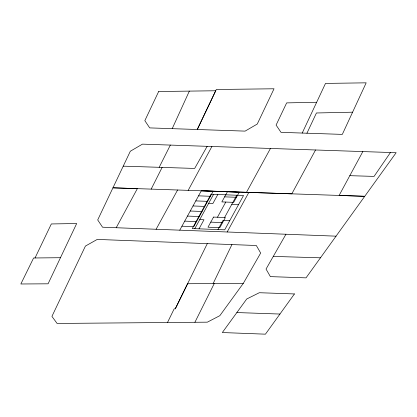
<?xml version="1.0" encoding="UTF-8"?>
<svg xmlns="http://www.w3.org/2000/svg" width="417" height="417" viewBox="0 0 417 417"><rect width="100%" height="100%" fill="white"/><g stroke="black" fill="none" stroke-linecap="round" stroke-linejoin="round"><path stroke-width="0.63" d="M172.205 128.66L189.349 91.109M302.221 133.049L325.505 83.416L366.178 82.827L342.315 134.394L281.006 132.345L276.096 125.074L286.661 102.89L316.665 102.274M306.943 133.211L316.435 112.976L352.573 112.194M35.033 257.967L51.333 223.95L76.686 223.528L48.07 283.81L20.85 283.987L33.61 257.982L60.46 257.706M213.129 283.56L231.935 244.565M167.493 322.518L174.176 308.835L175.286 308.809L207.291 243.627M175.286 308.809L187.587 283.737L243.32 283.351L260.667 253.051L256.33 245.509L97.255 239.415L85.417 246.072L51.932 316.383L57.093 323.456L207.338 322.164L219.827 315.69L243.32 283.351M194.916 322.268L214.239 283.56M159.185 167.3L170.35 145.085M151.178 189.115L162.13 167.399M116.213 227.724L137.344 188.656L112.939 187.827L97.703 219.947L102.551 227.208L336.045 236.163L396.15 152.7L142.463 144.141L130.323 151.235L112.939 187.827L291.822 193.837L315.544 149.974M188.182 190.355L211.919 146.476M362.842 151.574L339.12 195.432L364.755 196.303L201.317 190.783L179.769 230.168M156.114 229.256L177.59 190.006M194.786 228.672L213.567 194.343M199.024 228.834L203.991 219.764L199.748 219.597M217.82 194.504L212.852 203.574L208.604 203.413M217.465 217.236L225.774 202.057M217.971 229.564L222.933 220.494L229.694 220.755M224.57 217.507L236.767 195.234M246.478 192.326L270.451 148.462M227.171 231.988L248.845 192.409M207.155 146.331L194.666 168.437L123.239 166.164M285.942 234.25L266.041 269.069L270.378 276.617L306.026 277.858L336.045 236.163M390.463 152.502L374.065 176.401L349.811 175.672M273.265 256.408L320.47 257.805M236.866 312.552L279.943 314.048M201.338 190.783L213.176 191.241L193.785 226.655L181.948 226.196M198.565 195.844L210.408 196.298M224.617 196.845L236.46 197.304M195.797 200.9L207.635 201.359M231.8 204.304L238.56 204.565M193.024 205.962L204.867 206.415M190.256 211.018L202.099 211.476M187.488 216.079L199.326 216.532M184.715 221.135L196.558 221.594M210.767 222.141L222.61 222.6M158.663 91.516L144.84 120.659L149.698 127.899L245.102 131.12L257.253 124.052L274.032 88.779L216.324 89.493L197.267 129.51L215.714 90.76L158.663 91.516M211.059 194.244L192.263 228.573L224.727 229.824L243.523 195.495L211.059 194.244M213.535 217.085L207.994 227.202L219.837 227.656L225.378 217.538L213.535 217.085M227.385 191.789L221.849 201.906L233.687 202.365L239.228 192.242L227.385 191.789M294.433 293.943L265.436 334.173L222.324 332.537L246.723 298.994L259.317 292.718L294.433 293.943"/></g></svg>
